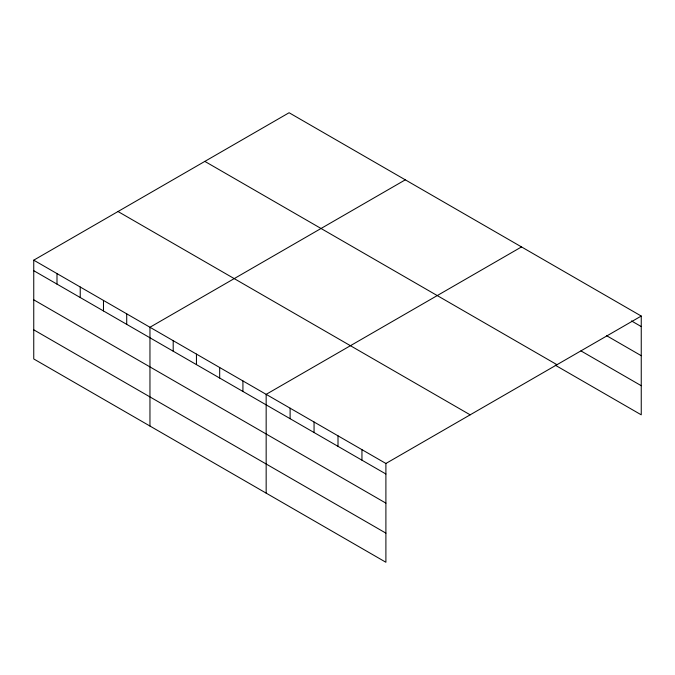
<?xml version="1.0" encoding="UTF-8"?>
<svg xmlns="http://www.w3.org/2000/svg" width="675" height="675" viewBox="0 0 675 675"><rect width="100%" height="100%" fill="white"/><g stroke="black" fill="none" stroke-linecap="round" stroke-linejoin="round"><path stroke-width="1.01" d="M33.75 260.17L385.898 463.48L385.898 562.258L33.75 358.948L33.75 260.17L289.102 112.742L641.25 316.052L641.25 414.83L555.221 365.167M405.312 179.828L149.96 327.257L149.96 426.043M521.522 246.923L266.161 394.352L266.161 493.138M385.898 463.48L641.25 316.052M631.496 320.937L641.25 326.573M606.665 335.728L641.25 355.7M580.939 350.89L641.25 385.703M204.837 161.393L556.985 364.702M118.015 211.52L470.163 414.83M33.75 270.692L385.898 474.002M33.75 299.818L385.898 503.128M33.75 329.822L385.898 533.132M361.952 449.651L361.952 460.173M338.006 435.831L338.006 446.352M314.061 422.002L314.061 432.523M290.115 408.181L290.115 418.702M242.924 380.936L242.924 391.458M219.679 367.512L219.679 378.042M196.442 354.097L196.442 364.618M173.197 340.681L173.197 351.202M126.714 313.841L126.714 324.363M103.478 300.426L103.478 310.947M80.232 287.002L80.232 297.532M56.995 273.586L56.995 284.108"/></g></svg>
